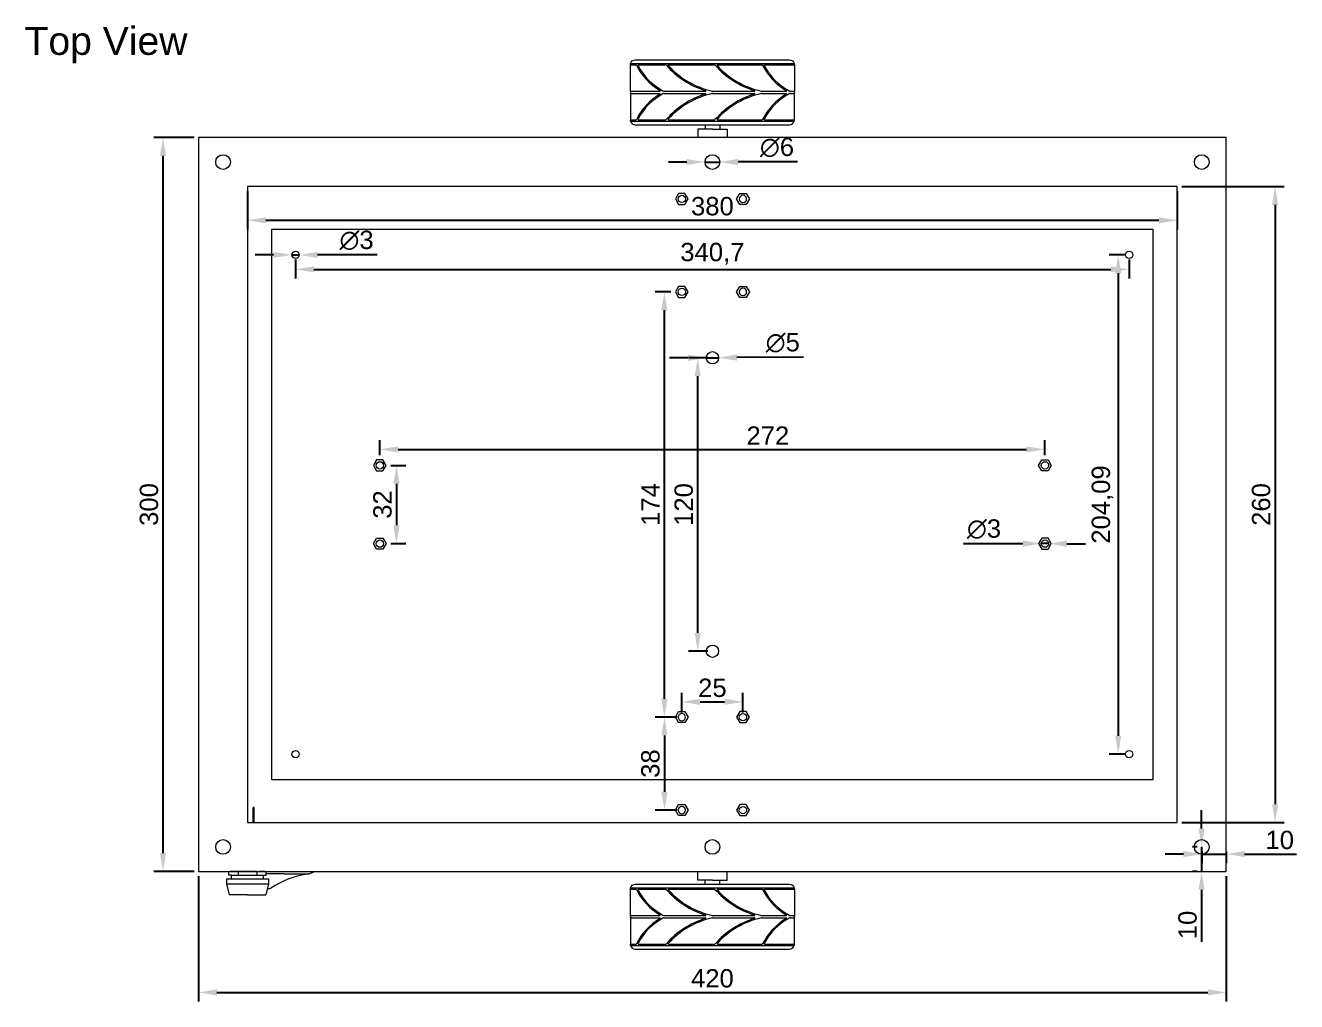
# Model space of a CAD drawing. Header units: millimetres. Extents: x 29 to 3003, y -283 to 1331.
# Drawn here: x 29 to 549, y 47 to 446 of the extents above; entities that cross this region are included whole.
import ezdxf

# ---------------------------------------------------------------- set-up
doc = ezdxf.new("R2010")
doc.units = ezdxf.units.MM
doc.layers.get('0').update_dxf_attribs({"lineweight": 9})
doc.layers.add('Dimensions', color=30, linetype='Continuous', lineweight=13)
doc.styles.get("Standard").update_dxf_attribs({"font": 'arial.ttf'})
doc.dimstyles.new('ISO-25', dxfattribs={"dimscale": 3, "dimtxt": 2.5, "dimasz": 2.5, "dimexe": 1.25, "dimexo": 0.625, "dimtad": 1, "dimtxsty": 'Standard', "dimcen": 2.5, "dimadec": 0, "dimazin": 0, "dimtfac": 1, "dimtmove": 0, "dimatfit": 3, "dimfxl": 1, "dimarcsym": 0})

# ---------------------------------------------------------------- blocks, each defined once
blk = doc.blocks.new('*D0')
at = {"layer": 'Defpoints', "color": 0, "transparency": 16777216}
for p in [(120, 380), (500, 380), (500, 366.19)]:
    blk.add_point(p, dxfattribs=at)
at = {"layer": 'Dimensions', "color": 0, "lineweight": -2, "transparency": 16777216}
for p, q in [((120, 378.12), (120, 362.44)), ((500, 378.12), (500, 362.44)), ((127.5, 366.19), (492.5, 366.19))]:
    blk.add_line(p, q, dxfattribs=at)
at = {"layer": 'Dimensions', "color": 0, "transparency": 16777216}
for points in [[(127.5, 367.44), (127.5, 364.94), (120, 366.19)], [(492.5, 367.44), (492.5, 364.94), (500, 366.19)]]:
    blk.add_solid(points, dxfattribs=at)
at = {"layer": 'Dimensions', "color": 0, "transparency": 16777216, "insert": (310, 371.9), "char_height": 7.5, "attachment_point": 5}
blk.add_mtext('380', dxfattribs=at)
blk = doc.blocks.new('*D1')
at = {"layer": 'Defpoints', "color": 0, "transparency": 16777216}
for p in [(500, 380), (500, 120), (540, 120)]:
    blk.add_point(p, dxfattribs=at)
at = {"layer": 'Dimensions', "color": 0, "lineweight": -2, "transparency": 16777216}
for p, q in [((501.88, 380), (543.75, 380)), ((540, 372.5), (540, 127.5)), ((501.88, 120), (543.75, 120))]:
    blk.add_line(p, q, dxfattribs=at)
at = {"layer": 'Dimensions', "color": 0, "transparency": 16777216}
for points in [[(538.75, 372.5), (541.25, 372.5), (540, 380)], [(538.75, 127.5), (541.25, 127.5), (540, 120)]]:
    blk.add_solid(points, dxfattribs=at)
at = {"layer": 'Dimensions', "color": 0, "transparency": 16777216, "insert": (534.3, 250), "char_height": 7.5, "attachment_point": 5, "rotation": 90}
blk.add_mtext('260', dxfattribs=at)
blk = doc.blocks.new('*U3')
blk.add_lwpolyline([(-1.3, 2.25), (-2.6, 0), (-1.3, -2.25), (1.3, -2.25), (2.6, 0), (1.3, 2.25)], close=True)
blk.add_circle((0, 0), 1.5)
blk = doc.blocks.new('*U4')
at = {"color": 0, "linetype": 'ByBlock', "lineweight": -2, "transparency": 16777216}
for p in [(0, 0), (0, -38)]:
    blk.add_blockref('*U3', p, dxfattribs=at)
blk = doc.blocks.new('*U5')
blk.add_lwpolyline([(-1.3, 2.25), (-2.6, 0), (-1.3, -2.25), (1.3, -2.25), (2.6, 0), (1.3, 2.25)], close=True)
blk.add_circle((0, 0), 1.5)
blk = doc.blocks.new('*U6')
at = {"color": 0, "linetype": 'ByBlock', "lineweight": -2, "transparency": 16777216}
for p in [(0, 0), (0, -38)]:
    blk.add_blockref('*U5', p, dxfattribs=at)
blk = doc.blocks.new('*U7')
blk.add_lwpolyline([(-1.3, 2.25), (-2.6, 0), (-1.3, -2.25), (1.3, -2.25), (2.6, 0), (1.3, 2.25)], close=True)
blk.add_circle((0, 0), 1.5)
blk = doc.blocks.new('*U8')
at = {"color": 0, "linetype": 'ByBlock', "lineweight": -2, "transparency": 16777216}
for p in [(0, 0), (0, -38)]:
    blk.add_blockref('*U7', p, dxfattribs=at)
blk = doc.blocks.new('*U9')
blk.add_lwpolyline([(-1.3, 2.25), (-2.6, 0), (-1.3, -2.25), (1.3, -2.25), (2.6, 0), (1.3, 2.25)], close=True)
blk.add_circle((0, 0), 1.5)
blk = doc.blocks.new('*U10')
at = {"color": 0, "linetype": 'ByBlock', "lineweight": -2, "transparency": 16777216}
for p in [(0, 0), (0, -38)]:
    blk.add_blockref('*U9', p, dxfattribs=at)
blk = doc.blocks.new('*D25')
at = {"layer": 'Defpoints', "color": 0, "transparency": 16777216}
for p in [(100, 400), (85.45, 100), (100, 100)]:
    blk.add_point(p, dxfattribs=at)
at = {"layer": 'Dimensions', "color": 0, "lineweight": -2, "transparency": 16777216}
for p, q in [((98.13, 400), (81.7, 400)), ((85.45, 392.5), (85.45, 107.5)), ((98.13, 100), (81.7, 100))]:
    blk.add_line(p, q, dxfattribs=at)
at = {"layer": 'Dimensions', "color": 0, "transparency": 16777216}
for points in [[(84.2, 392.5), (86.7, 392.5), (85.45, 400)], [(84.2, 107.5), (86.7, 107.5), (85.45, 100)]]:
    blk.add_solid(points, dxfattribs=at)
at = {"layer": 'Dimensions', "color": 0, "transparency": 16777216, "insert": (79.75, 250), "char_height": 7.5, "attachment_point": 5, "rotation": 90}
blk.add_mtext('300', dxfattribs=at)
blk = doc.blocks.new('*D26')
at = {"layer": 'Defpoints', "color": 0, "transparency": 16777216}
for p in [(100, 100), (520, 100), (520, 50.55)]:
    blk.add_point(p, dxfattribs=at)
at = {"layer": 'Dimensions', "color": 0, "lineweight": -2, "transparency": 16777216}
for p, q in [((100, 98.12), (100, 46.8)), ((520, 98.12), (520, 46.8)), ((107.5, 50.55), (512.5, 50.55))]:
    blk.add_line(p, q, dxfattribs=at)
at = {"layer": 'Dimensions', "color": 0, "transparency": 16777216}
for points in [[(107.5, 51.8), (107.5, 49.3), (100, 50.55)], [(512.5, 51.8), (512.5, 49.3), (520, 50.55)]]:
    blk.add_solid(points, dxfattribs=at)
at = {"layer": 'Dimensions', "color": 0, "transparency": 16777216, "insert": (310, 56.26), "char_height": 7.5, "attachment_point": 5}
blk.add_mtext('420', dxfattribs=at)
blk = doc.blocks.new('*D33')
at = {"layer": 'Defpoints', "color": 0, "transparency": 16777216}
for p in [(176.67, 266), (176.67, 234), (180.9, 234)]:
    blk.add_point(p, dxfattribs=at)
at = {"layer": 'Dimensions', "color": 0, "lineweight": -2, "transparency": 16777216}
for p, q in [((178.55, 266), (184.65, 266)), ((180.9, 258.5), (180.9, 241.5)), ((178.55, 234), (184.65, 234))]:
    blk.add_line(p, q, dxfattribs=at)
at = {"layer": 'Dimensions', "color": 0, "transparency": 16777216}
for points in [[(179.65, 258.5), (182.15, 258.5), (180.9, 266)], [(179.65, 241.5), (182.15, 241.5), (180.9, 234)]]:
    blk.add_solid(points, dxfattribs=at)
at = {"layer": 'Dimensions', "color": 0, "transparency": 16777216, "insert": (175.19, 250), "char_height": 7.5, "attachment_point": 5, "rotation": 90}
blk.add_mtext('32', dxfattribs=at)
blk = doc.blocks.new('*D34')
at = {"layer": 'Defpoints', "color": 0, "transparency": 16777216}
for p in [(322.5, 169.33), (297.5, 163.09), (322.5, 163.09)]:
    blk.add_point(p, dxfattribs=at)
at = {"layer": 'Dimensions', "color": 0, "lineweight": -2, "transparency": 16777216}
for p, q in [((297.5, 164.97), (297.5, 173.08)), ((322.5, 164.97), (322.5, 173.08)), ((305, 169.33), (315, 169.33))]:
    blk.add_line(p, q, dxfattribs=at)
at = {"layer": 'Dimensions', "color": 0, "transparency": 16777216}
for points in [[(305, 170.58), (305, 168.08), (297.5, 169.33)], [(315, 170.58), (315, 168.08), (322.5, 169.33)]]:
    blk.add_solid(points, dxfattribs=at)
at = {"layer": 'Dimensions', "color": 0, "transparency": 16777216, "insert": (310, 175.03), "char_height": 7.5, "attachment_point": 5}
blk.add_mtext('25', dxfattribs=at)
blk = doc.blocks.new('*D35')
at = {"layer": 'Defpoints', "color": 0, "transparency": 16777216}
for p in [(304.01, 310), (310, 310), (310, 190)]:
    blk.add_point(p, dxfattribs=at)
at = {"layer": 'Dimensions', "color": 0, "lineweight": -2, "transparency": 16777216}
for p, q in [((308.13, 310), (300.26, 310)), ((304.01, 197.5), (304.01, 302.5)), ((308.13, 190), (300.26, 190))]:
    blk.add_line(p, q, dxfattribs=at)
at = {"layer": 'Dimensions', "color": 0, "transparency": 16777216}
for points in [[(302.76, 302.5), (305.26, 302.5), (304.01, 310)], [(302.76, 197.5), (305.26, 197.5), (304.01, 190)]]:
    blk.add_solid(points, dxfattribs=at)
at = {"layer": 'Dimensions', "color": 0, "transparency": 16777216, "insert": (298.31, 250), "char_height": 7.5, "attachment_point": 5, "rotation": 90}
blk.add_mtext('120', dxfattribs=at)
blk = doc.blocks.new('*D36')
at = {"layer": 'Defpoints', "color": 0, "transparency": 16777216}
for p in [(297.5, 163.09), (290.41, 125.09), (297.5, 125.09)]:
    blk.add_point(p, dxfattribs=at)
at = {"layer": 'Dimensions', "color": 0, "lineweight": -2, "transparency": 16777216}
for p, q in [((295.63, 163.09), (286.66, 163.09)), ((290.41, 155.59), (290.41, 132.59)), ((295.63, 125.09), (286.66, 125.09))]:
    blk.add_line(p, q, dxfattribs=at)
at = {"layer": 'Dimensions', "color": 0, "transparency": 16777216}
for points in [[(289.16, 155.59), (291.66, 155.59), (290.41, 163.09)], [(289.16, 132.59), (291.66, 132.59), (290.41, 125.09)]]:
    blk.add_solid(points, dxfattribs=at)
at = {"layer": 'Dimensions', "color": 0, "transparency": 16777216, "insert": (284.7, 144.09), "char_height": 7.5, "attachment_point": 5, "rotation": 90}
blk.add_mtext('38', dxfattribs=at)
blk = doc.blocks.new('*D37')
at = {"layer": 'Defpoints', "color": 0, "transparency": 16777216}
for p in [(290.36, 336.91), (294.9, 336.91), (294.9, 163.09)]:
    blk.add_point(p, dxfattribs=at)
at = {"layer": 'Dimensions', "color": 0, "lineweight": -2, "transparency": 16777216}
for p, q in [((293.03, 336.91), (286.61, 336.91)), ((290.36, 170.59), (290.36, 329.41)), ((293.03, 163.09), (286.61, 163.09))]:
    blk.add_line(p, q, dxfattribs=at)
at = {"layer": 'Dimensions', "color": 0, "transparency": 16777216}
for points in [[(289.11, 329.41), (291.61, 329.41), (290.36, 336.91)], [(289.11, 170.59), (291.61, 170.59), (290.36, 163.09)]]:
    blk.add_solid(points, dxfattribs=at)
at = {"layer": 'Dimensions', "color": 0, "transparency": 16777216, "insert": (284.72, 250), "char_height": 7.5, "width": 30.353, "attachment_point": 5, "rotation": 90}
blk.add_mtext('174', dxfattribs=at)
blk = doc.blocks.new('*D38')
at = {"layer": 'Defpoints', "color": 0, "transparency": 16777216}
for p in [(445.93, 272.53), (174.07, 268.25), (445.93, 268.25)]:
    blk.add_point(p, dxfattribs=at)
at = {"layer": 'Dimensions', "color": 0, "lineweight": -2, "transparency": 16777216}
for p, q in [((174.07, 270.12), (174.07, 276.28)), ((445.93, 270.12), (445.93, 276.28)), ((181.57, 272.53), (438.43, 272.53))]:
    blk.add_line(p, q, dxfattribs=at)
at = {"layer": 'Dimensions', "color": 0, "transparency": 16777216}
for points in [[(181.57, 273.78), (181.57, 271.28), (174.07, 272.53)], [(438.43, 273.78), (438.43, 271.28), (445.93, 272.53)]]:
    blk.add_solid(points, dxfattribs=at)
at = {"layer": 'Dimensions', "color": 0, "transparency": 16777216, "insert": (332.67, 278.17), "char_height": 7.5, "attachment_point": 5}
blk.add_mtext('272', dxfattribs=at)
blk = doc.blocks.new('*D52')
at = {"layer": 'Defpoints', "color": 0, "transparency": 16777216}
for p in [(444.43, 234), (447.43, 234)]:
    blk.add_point(p, dxfattribs=at)
at = {"layer": 'Dimensions', "color": 0, "lineweight": -2, "transparency": 16777216}
for p, q in [((412.6, 234.02), (436.93, 234.01)), ((447.43, 234), (444.43, 234)), ((454.93, 233.99), (462.43, 233.99))]:
    blk.add_line(p, q, dxfattribs=at)
at = {"layer": 'Dimensions', "color": 0, "transparency": 16777216}
for points in [[(436.93, 235.26), (436.93, 232.76), (444.43, 234)], [(454.93, 235.24), (454.93, 232.74), (447.43, 234)]]:
    blk.add_solid(points, dxfattribs=at)
at = {"layer": 'Dimensions', "color": 0, "transparency": 16777216, "insert": (421.02, 239.93), "char_height": 7.5, "attachment_point": 5, "rotation": 359.966}
blk.add_mtext('∅3', dxfattribs=at)
blk = doc.blocks.new('*D126')
at = {"layer": 'Defpoints', "color": 0, "transparency": 16777216}
for p in [(139.65, 352.04), (480.35, 352.04), (480.35, 346.13)]:
    blk.add_point(p, dxfattribs=at)
at = {"layer": 'Dimensions', "color": 0, "lineweight": -2, "transparency": 16777216}
for p, q in [((139.65, 350.17), (139.65, 342.38)), ((480.35, 350.17), (480.35, 342.38)), ((147.15, 346.13), (472.85, 346.13))]:
    blk.add_line(p, q, dxfattribs=at)
at = {"layer": 'Dimensions', "color": 0, "transparency": 16777216}
for points in [[(147.15, 347.38), (147.15, 344.88), (139.65, 346.13)], [(472.85, 347.38), (472.85, 344.88), (480.35, 346.13)]]:
    blk.add_solid(points, dxfattribs=at)
at = {"layer": 'Dimensions', "color": 0, "transparency": 16777216, "insert": (310, 352.51), "char_height": 7.5, "attachment_point": 5}
blk.add_mtext('340,7', dxfattribs=at)
blk = doc.blocks.new('*D127')
at = {"layer": 'Defpoints', "color": 0, "transparency": 16777216}
for p in [(480.35, 352.04), (475.85, 147.96), (480.35, 147.96)]:
    blk.add_point(p, dxfattribs=at)
at = {"layer": 'Dimensions', "color": 0, "lineweight": -2, "transparency": 16777216}
for p, q in [((478.47, 352.04), (472.1, 352.04)), ((475.85, 344.54), (475.85, 155.46)), ((478.47, 147.96), (472.1, 147.96))]:
    blk.add_line(p, q, dxfattribs=at)
at = {"layer": 'Dimensions', "color": 0, "transparency": 16777216}
for points in [[(474.6, 344.54), (477.1, 344.54), (475.85, 352.04)], [(474.6, 155.46), (477.1, 155.46), (475.85, 147.96)]]:
    blk.add_solid(points, dxfattribs=at)
at = {"layer": 'Dimensions', "color": 0, "transparency": 16777216, "insert": (469.47, 250), "char_height": 7.5, "attachment_point": 5, "rotation": 90}
blk.add_mtext('204,09', dxfattribs=at)
blk = doc.blocks.new('*U128')
blk.add_circle((0, 0), 3)
blk = doc.blocks.new('*U129')
at = {"color": 0, "linetype": 'ByBlock', "lineweight": -2, "transparency": 16777216}
for p in [(0, 280), (200, 280), (400, 280), (0, 0), (200, 0), (400, 0)]:
    blk.add_blockref('*U128', p, dxfattribs=at)
blk = doc.blocks.new('*D130')
at = {"layer": 'Defpoints', "color": 0, "transparency": 16777216}
for p in [(307, 390), (313, 390)]:
    blk.add_point(p, dxfattribs=at)
at = {"layer": 'Dimensions', "color": 0, "lineweight": -2, "transparency": 16777216}
for p, q in [((299.5, 389.98), (292, 389.97)), ((307, 390), (313, 390)), ((344.82, 390.06), (320.5, 390.02))]:
    blk.add_line(p, q, dxfattribs=at)
at = {"layer": 'Dimensions', "color": 0, "transparency": 16777216}
for points in [[(299.5, 391.23), (299.5, 388.73), (307, 390)], [(320.5, 391.27), (320.5, 388.77), (313, 390)]]:
    blk.add_solid(points, dxfattribs=at)
at = {"layer": 'Dimensions', "color": 0, "transparency": 16777216, "insert": (336.4, 395.96), "char_height": 7.5, "attachment_point": 5, "rotation": 0.0945}
blk.add_mtext('∅6', dxfattribs=at)
blk = doc.blocks.new('*D131')
at = {"layer": 'Defpoints', "color": 0, "transparency": 16777216}
for p in [(138.15, 352.04), (141.15, 352.04)]:
    blk.add_point(p, dxfattribs=at)
at = {"layer": 'Dimensions', "color": 0, "lineweight": -2, "transparency": 16777216}
for p, q in [((130.65, 352.05), (123.15, 352.05)), ((138.15, 352.04), (141.15, 352.04)), ((172.98, 352.03), (148.65, 352.04))]:
    blk.add_line(p, q, dxfattribs=at)
at = {"layer": 'Dimensions', "color": 0, "transparency": 16777216}
for points in [[(130.65, 353.3), (130.65, 350.8), (138.15, 352.04)], [(148.65, 353.29), (148.65, 350.79), (141.15, 352.04)]]:
    blk.add_solid(points, dxfattribs=at)
at = {"layer": 'Dimensions', "color": 0, "transparency": 16777216, "insert": (164.57, 357.95), "char_height": 7.5, "attachment_point": 5, "rotation": 359.972}
blk.add_mtext('∅3', dxfattribs=at)
blk = doc.blocks.new('*D149')
at = {"layer": 'Defpoints', "color": 0, "transparency": 16777216}
for p in [(510, 110), (520, 110), (520, 107.11)]:
    blk.add_point(p, dxfattribs=at)
at = {"layer": 'Dimensions', "color": 0, "lineweight": -2, "transparency": 16777216}
for p, q in [((502.5, 107.11), (495, 107.11)), ((510, 108.12), (510, 103.36)), ((510, 107.11), (520, 107.11)), ((520, 108.12), (520, 103.36)), ((527.5, 107.11), (548.76, 107.11))]:
    blk.add_line(p, q, dxfattribs=at)
at = {"layer": 'Dimensions', "color": 0, "transparency": 16777216}
for points in [[(502.5, 108.36), (502.5, 105.86), (510, 107.11)], [(527.5, 108.36), (527.5, 105.86), (520, 107.11)]]:
    blk.add_solid(points, dxfattribs=at)
at = {"layer": 'Dimensions', "color": 0, "transparency": 16777216, "insert": (541.88, 112.82), "char_height": 7.5, "attachment_point": 5}
blk.add_mtext('10', dxfattribs=at)
blk = doc.blocks.new('*D150')
at = {"layer": 'Defpoints', "color": 0, "transparency": 16777216}
for p in [(510, 110), (509.94, 100), (510, 100)]:
    blk.add_point(p, dxfattribs=at)
at = {"layer": 'Dimensions', "color": 0, "lineweight": -2, "transparency": 16777216}
for p, q in [((509.94, 117.5), (509.94, 125)), ((508.13, 110), (506.19, 110)), ((509.94, 110), (509.94, 100)), ((508.13, 100), (506.19, 100)), ((509.94, 92.5), (509.94, 71.24))]:
    blk.add_line(p, q, dxfattribs=at)
at = {"layer": 'Dimensions', "color": 0, "transparency": 16777216}
for points in [[(508.69, 117.5), (511.19, 117.5), (509.94, 110)], [(508.69, 92.5), (511.19, 92.5), (509.94, 100)]]:
    blk.add_solid(points, dxfattribs=at)
at = {"layer": 'Dimensions', "color": 0, "transparency": 16777216, "insert": (504.23, 78.12), "char_height": 7.5, "attachment_point": 5, "rotation": 90}
blk.add_mtext('10', dxfattribs=at)
blk = doc.blocks.new('*D159')
at = {"layer": 'Defpoints', "color": 0, "transparency": 16777216}
for p in [(307.5, 309.99), (312.5, 310.01)]:
    blk.add_point(p, dxfattribs=at)
at = {"layer": 'Dimensions', "color": 0, "lineweight": -2, "transparency": 16777216}
for p, q in [((300, 309.94), (292.5, 309.9)), ((307.5, 309.99), (312.5, 310.01)), ((347.24, 310.22), (320, 310.06))]:
    blk.add_line(p, q, dxfattribs=at)
at = {"layer": 'Dimensions', "color": 0, "transparency": 16777216}
for points in [[(299.99, 311.19), (300.01, 308.69), (307.5, 309.99)], [(319.99, 311.31), (320.01, 308.81), (312.5, 310.01)]]:
    blk.add_solid(points, dxfattribs=at)
at = {"layer": 'Dimensions', "color": 0, "transparency": 16777216, "insert": (338.77, 316.09), "char_height": 7.5, "attachment_point": 5, "rotation": 0.3414}
blk.add_mtext('∅5', dxfattribs=at)

msp = doc.modelspace()

# ---------------------------------------------------------------- linework, layer by layer
for p, q in [((276.5, 429.75), (278.703, 429.75)), ((276.564, 430.25), (343.436, 430.25)), ((279.83, 429.75), (290.876, 429.75)), ((292.22, 429.75), (310.876, 429.75)), ((312.22, 429.75), (330.27, 429.75)), ((331.398, 429.75), (343.5, 429.75)), ((276.5, 419), (288.603, 419)), ((276.5, 418), (288.603, 418)), ((290.252, 419), (307.257, 419)), ((290.252, 418), (307.257, 418)), ((310.11, 419), (327.257, 419)), ((310.11, 418), (327.257, 418)), ((330.11, 419), (340.171, 419)), ((330.11, 418), (340.171, 418)), ((341.82, 419), (343.5, 419)), ((341.82, 418), (343.5, 418)), ((276.5, 407.25), (278.703, 407.25)), ((276.564, 406.75), (343.436, 406.75)), ((279.83, 407.25), (290.876, 407.25)), ((292.22, 407.25), (310.876, 407.25)), ((307, 405.25), (307, 403.5)), ((312.22, 407.25), (330.27, 407.25)), ((313, 405.25), (313, 403.5)), ((331.398, 407.25), (343.5, 407.25)), ((310, 403.5), (304, 403.5)), ((304, 403.5), (304, 400)), ((310, 403.5), (316, 403.5)), ((316, 403.5), (316, 400)), ((520, 400), (100, 400)), ((100, 400), (100, 100)), ((520, 100), (520, 400)), ((500, 380), (120, 380)), ((120, 380), (120, 120)), ((500, 120), (500, 380)), ((130, 137.5), (130, 362.5)), ((130, 362.5), (490, 362.5)), ((490, 362.5), (490, 250)), ((490, 250), (490, 137.5)), ((490, 137.5), (130, 137.5)), ((122.25, 120), (122.25, 125.96)), ((122.49, 126.2), (122.51, 126.2)), ((122.75, 120), (122.75, 125.96)), ((120, 120), (500, 120)), ((120, 120), (125.25, 120)), ((100, 100), (520, 100)), ((100, 100), (120, 100)), ((100, 100), (160, 100)), ((112.4, 98.5), (112.4, 99.644)), ((116.2, 100), (114, 100)), ((120, 100), (116.2, 100)), ((116.2, 100), (116.2, 98.5)), ((123.8, 100), (120, 100)), ((122.606, 99.957), (122.5, 100)), ((123.8, 100), (123.8, 98.5)), ((123.8, 100), (126, 100)), ((127.6, 98.5), (127.6, 99.644)), ((135, 99), (127.6, 99)), ((135, 99), (145, 99)), ((145, 99), (147.5, 100)), ((304, 96.5), (304, 100)), ((316, 96.5), (316, 100)), ((111.4, 97), (128.6, 97)), ((111.4, 97), (111.4, 95)), ((111.4, 95), (112.5, 90.4)), ((111.4, 95), (128.6, 95)), ((113.4, 98.5), (112.4, 98.5)), ((113.4, 97), (113.4, 98.5)), ((113.4, 98.5), (126.6, 98.5)), ((126.6, 97), (126.6, 98.5)), ((126.6, 98.5), (127.6, 98.5)), ((128.6, 95), (127.5, 90.4)), ((128.6, 97), (128.6, 95)), ((310, 96.5), (304, 96.5)), ((307, 94.75), (307, 96.5)), ((310, 96.5), (316, 96.5)), ((313, 94.75), (313, 96.5)), ((120, 90.4), (112.5, 90.4)), ((120, 90.4), (127.5, 90.4)), ((276.5, 92.75), (278.703, 92.75)), ((276.564, 93.25), (343.436, 93.25)), ((279.83, 92.75), (290.876, 92.75)), ((292.22, 92.75), (310.876, 92.75)), ((312.22, 92.75), (330.27, 92.75)), ((331.398, 92.75), (343.5, 92.75)), ((276.5, 82), (288.603, 82)), ((276.5, 81), (288.603, 81)), ((290.252, 82), (307.257, 82)), ((290.252, 81), (307.257, 81)), ((310.11, 82), (327.257, 82)), ((310.11, 81), (327.257, 81)), ((330.11, 82), (340.171, 82)), ((330.11, 81), (340.171, 81)), ((341.82, 82), (343.5, 82)), ((341.82, 81), (343.5, 81)), ((276.5, 70.25), (278.703, 70.25)), ((276.564, 69.75), (343.436, 69.75)), ((279.83, 70.25), (290.876, 70.25)), ((292.22, 70.25), (310.876, 70.25)), ((312.22, 70.25), (330.27, 70.25)), ((331.398, 70.25), (343.5, 70.25))]:
    msp.add_line(p, q)
for points in [[(276.564, 430.25, -0.3419987), (278.5, 431.75), (341.5, 431.75, -0.3419987), (343.436, 430.25, -0.3419987)], [(276.564, 406.75, 0.3419987), (278.5, 405.25), (341.5, 405.25, 0.3419987), (343.436, 406.75, 0.3419987)], [(276.564, 93.25, -0.3419987), (278.5, 94.75), (341.5, 94.75, -0.3419987), (343.436, 93.25, -0.3419987)], [(276.564, 69.75, 0.3419987), (278.5, 68.25), (341.5, 68.25, 0.3419987), (343.436, 69.75, 0.3419987)]]:
    msp.add_lwpolyline(points, format="xyb")
for points in [[(276.5, 419), (276.5, 429.75)], [(343.5, 429.75), (343.5, 419)], [(276.5, 418), (276.5, 407.25)], [(343.5, 407.25), (343.5, 418)], [(276.5, 82), (276.5, 92.75)], [(343.5, 92.75), (343.5, 82)], [(276.5, 81), (276.5, 70.25)], [(343.5, 70.25), (343.5, 81)]]:
    msp.add_lwpolyline(points)
for points in [[(172.774, 268.25), (171.475, 266), (172.774, 263.75), (175.372, 263.75), (176.671, 266), (175.372, 268.25)], [(447.226, 268.25), (448.525, 266), (447.226, 263.75), (444.628, 263.75), (443.329, 266), (444.628, 268.25)], [(172.774, 231.75), (171.475, 234), (172.774, 236.25), (175.372, 236.25), (176.671, 234), (175.372, 231.75)], [(447.226, 231.75), (448.525, 234), (447.226, 236.25), (444.628, 236.25), (443.329, 234), (444.628, 231.75)]]:
    msp.add_lwpolyline(points, close=True)
for centre, radius in [((139.652, 352.044), 1.5), ((480.348, 352.044), 1.5), ((310, 310), 2.5), ((174.073, 266), 1.5), ((445.927, 266), 1.5), ((174.073, 234), 1.5), ((445.927, 234), 1.5), ((310, 190), 2.5), ((139.652, 147.956), 1.5), ((480.348, 147.956), 1.5)]:
    msp.add_circle(centre, radius)
for centre, radius, start, end in [((275.59, 430.12), 0.982, 337.88691, 7.63558), ((278.703, 429.5), 0.25, 26.91135, 90), ((301.849, 441.248), 25.707, 206.91135, 239.11938), ((279.83, 429.5), 0.25, 90, 208.08281), ((301.849, 441.248), 25.207, 208.08281, 241.37645), ((290.876, 429.5), 0.25, 41.22937, 90), ((317.509, 452.84), 35.163, 221.22937, 253.09903), ((292.22, 429.5), 0.25, 90, 222.70527), ((317.509, 452.84), 34.663, 222.70527, 257.30411), ((310.876, 429.5), 0.25, 41.22937, 90), ((337.509, 452.84), 35.163, 221.22937, 253.09903), ((312.22, 429.5), 0.25, 90, 222.70527), ((337.509, 452.84), 34.663, 222.70527, 257.30411), ((330.27, 429.5), 0.25, 26.91135, 90), ((353.416, 441.248), 25.707, 206.91135, 239.11938), ((331.398, 429.5), 0.25, 90, 208.08281), ((353.416, 441.248), 25.207, 208.08281, 241.37645), ((344.41, 430.12), 0.982, 172.36442, 202.11309), ((275.426, 418.5), 1.185, 335.0453, 24.9547), ((301.849, 395.752), 25.707, 120.88062, 153.08865), ((301.849, 395.752), 25.207, 118.62355, 151.91719), ((288.603, 419.1), 0.1, 270, 59.11938), ((288.603, 417.9), 0.1, 300.88062, 90), ((290.252, 420), 1, 241.37645, 270), ((290.252, 417), 1, 90, 118.62355), ((317.509, 384.16), 35.163, 106.90097, 138.77063), ((317.509, 384.16), 34.663, 102.69589, 137.29473), ((307.257, 419.1), 0.1, 270, 73.09903), ((307.257, 417.9), 0.1, 286.90097, 90), ((310.11, 420), 1, 257.30411, 270), ((310.11, 417), 1, 90, 102.69589), ((337.509, 384.16), 35.163, 106.90097, 138.77063), ((337.509, 384.16), 34.663, 102.69589, 137.29473), ((327.257, 419.1), 0.1, 270, 73.09903), ((327.257, 417.9), 0.1, 286.90097, 90), ((330.11, 420), 1, 257.30411, 270), ((330.11, 417), 1, 90, 102.69589), ((353.416, 395.752), 25.707, 120.88062, 153.08865), ((353.416, 395.752), 25.207, 118.62355, 151.91719), ((340.171, 419.1), 0.1, 270, 59.11938), ((340.171, 417.9), 0.1, 300.88062, 90), ((341.82, 420), 1, 241.37645, 270), ((341.82, 417), 1, 90, 118.62355), ((344.574, 418.5), 1.185, 155.0453, 204.9547), ((275.59, 406.88), 0.982, 352.36442, 22.11309), ((278.703, 407.5), 0.25, 270, 333.08865), ((279.83, 407.5), 0.25, 151.91719, 270), ((290.876, 407.5), 0.25, 270, 318.77063), ((292.22, 407.5), 0.25, 137.29473, 270), ((310.876, 407.5), 0.25, 270, 318.77063), ((312.22, 407.5), 0.25, 137.29473, 270), ((330.27, 407.5), 0.25, 270, 333.08865), ((331.398, 407.5), 0.25, 151.91719, 270), ((344.41, 406.88), 0.982, 157.88691, 187.63558), ((122.49, 125.96), 0.24, 90, 180), ((122.51, 125.96), 0.24, 0, 90), ((112.6, 99.644), 0.2, 103.24097, 180), ((113.948, 93.914), 6.087, 89.51318, 103.24097), ((113.986, 87.748), 12.252, 79.58998, 89.93544), ((118.414, 87.748), 12.252, 90.06456, 100.41002), ((121.586, 87.748), 12.252, 79.58998, 89.93544), ((126.014, 87.748), 12.252, 90.06456, 100.41002), ((126.057, 93.953), 6.047, 76.71769, 90.53687), ((127.4, 99.644), 0.2, 0, 76.71769), ((150.206, 61.837), 37.525, 97.97403, 123.49712), ((128.944, 93.964), 1, 221.44092, 303.49712), ((275.59, 93.12), 0.982, 337.88691, 7.63558), ((278.703, 92.5), 0.25, 26.91135, 90), ((301.849, 104.248), 25.707, 206.91135, 239.11938), ((279.83, 92.5), 0.25, 90, 208.08281), ((301.849, 104.248), 25.207, 208.08281, 241.37645), ((290.876, 92.5), 0.25, 41.22937, 90), ((317.509, 115.84), 35.163, 221.22937, 253.09903), ((292.22, 92.5), 0.25, 90, 222.70527), ((317.509, 115.84), 34.663, 222.70527, 257.30411), ((310.876, 92.5), 0.25, 41.22937, 90), ((337.509, 115.84), 35.163, 221.22937, 253.09903), ((312.22, 92.5), 0.25, 90, 222.70527), ((337.509, 115.84), 34.663, 222.70527, 257.30411), ((330.27, 92.5), 0.25, 26.91135, 90), ((353.416, 104.248), 25.707, 206.91135, 239.11938), ((331.398, 92.5), 0.25, 90, 208.08281), ((353.416, 104.248), 25.207, 208.08281, 241.37645), ((344.41, 93.12), 0.982, 172.36442, 202.11309), ((275.426, 81.5), 1.185, 335.0453, 24.9547), ((301.849, 58.752), 25.707, 120.88062, 153.08865), ((301.849, 58.752), 25.207, 118.62355, 151.91719), ((288.603, 82.1), 0.1, 270, 59.11938), ((288.603, 80.9), 0.1, 300.88062, 90), ((290.252, 83), 1, 241.37645, 270), ((290.252, 80), 1, 90, 118.62355), ((317.509, 47.16), 35.163, 106.90097, 138.77063), ((317.509, 47.16), 34.663, 102.69589, 137.29473), ((307.257, 82.1), 0.1, 270, 73.09903), ((307.257, 80.9), 0.1, 286.90097, 90), ((310.11, 83), 1, 257.30411, 270), ((310.11, 80), 1, 90, 102.69589), ((337.509, 47.16), 35.163, 106.90097, 138.77063), ((337.509, 47.16), 34.663, 102.69589, 137.29473), ((327.257, 82.1), 0.1, 270, 73.09903), ((327.257, 80.9), 0.1, 286.90097, 90), ((330.11, 83), 1, 257.30411, 270), ((330.11, 80), 1, 90, 102.69589), ((353.416, 58.752), 25.707, 120.88062, 153.08865), ((353.416, 58.752), 25.207, 118.62355, 151.91719), ((340.171, 82.1), 0.1, 270, 59.11938), ((340.171, 80.9), 0.1, 300.88062, 90), ((341.82, 83), 1, 241.37645, 270), ((341.82, 80), 1, 90, 118.62355), ((344.574, 81.5), 1.185, 155.0453, 204.9547), ((275.59, 69.88), 0.982, 352.36442, 22.11309), ((278.703, 70.5), 0.25, 270, 333.08865), ((279.83, 70.5), 0.25, 151.91719, 270), ((290.876, 70.5), 0.25, 270, 318.77063), ((292.22, 70.5), 0.25, 137.29473, 270), ((310.876, 70.5), 0.25, 270, 318.77063), ((312.22, 70.5), 0.25, 137.29473, 270), ((330.27, 70.5), 0.25, 270, 333.08865), ((331.398, 70.5), 0.25, 151.91719, 270), ((344.41, 69.88), 0.982, 157.88691, 187.63558)]:
    msp.add_arc(centre, radius, start, end)

# ---------------------------------------------------------------- block references
for name, p in [('*U129', (110, 110)), ('*U4', (297.5, 374.908))]:
    msp.add_blockref(name, p)
at = {"xscale": -1}
msp.add_blockref('*U6', (322.5, 374.908), dxfattribs=at)
at = {"xscale": -1, "rotation": 180}
msp.add_blockref('*U8', (297.5, 125.092), dxfattribs=at)
at = {"rotation": 180}
msp.add_blockref('*U10', (322.5, 125.092), dxfattribs=at)

# ---------------------------------------------------------------- texts
msp.add_text('Top View', height=11.4345).set_placement((28.871, 433.802))

# ---------------------------------------------------------------- dimensions: what is measured, and where the dimension line sits
at = {"layer": 'Dimensions'}
for p1, p2, picture, middle in [((307, 389.995), (313, 390.005), '*D130', (336.401, 395.958)), ((138.152, 352.045), (141.152, 352.043), '*D131', (164.568, 357.946)), ((447.427, 233.999), (444.427, 234.001), '*D52', (421.017, 239.929))]:
    dim = msp.add_diameter_dim_2p(p1=p1, p2=p2, dimstyle='ISO-25', dxfattribs=at)
    dim.commit()
    dim.dimension.update_dxf_attribs({"geometry": picture, "text_midpoint": middle})
for base, p1, p2, picture, middle in [((85.453, 100), (100, 400), (100, 100), '*D25', (79.747, 250)), ((475.853, 147.956), (480.348, 352.044), (480.348, 147.956), '*D127', (469.471, 250)), ((304.013, 310), (310, 190), (310, 310), '*D35', (298.308, 250)), ((180.898, 234), (176.671, 266), (176.671, 234), '*D33', (175.191, 250)), ((290.412, 125.092), (297.5, 163.092), (297.5, 125.092), '*D36', (284.705, 144.092)), ((509.937, 100), (510, 110), (510, 100), '*D150', (504.233, 78.119))]:
    dim = msp.add_linear_dim(base=base, p1=p1, p2=p2, angle=90, dimstyle='ISO-25', dxfattribs=at)
    dim.commit()
    dim.dimension.update_dxf_attribs({"geometry": picture, "text_midpoint": middle})
for base, p1, p2, picture, middle in [((500, 366.193), (120, 380), (500, 380), '*D0', (310, 366.193)), ((480.348, 346.129), (139.652, 352.044), (480.348, 352.044), '*D126', (310, 346.129)), ((520, 50.552), (100, 100), (520, 100), '*D26', (310, 50.552))]:
    dim = msp.add_linear_dim(base=base, p1=p1, p2=p2, dimstyle='ISO-25', dxfattribs=at)
    dim.commit()
    dim.dimension.update_dxf_attribs({"geometry": picture, "text_midpoint": middle, "dimtype": 160})
dim = msp.add_linear_dim(base=(540, 120), p1=(500, 380), p2=(500, 120), angle=90, dimstyle='ISO-25', dxfattribs=at)
dim.commit()
dim.dimension.update_dxf_attribs({"geometry": '*D1', "text_midpoint": (540, 250), "dimtype": 160})
dim = msp.add_linear_dim(base=(290.362, 336.908), p1=(294.902, 163.092), p2=(294.902, 336.908), angle=90, text='174', dimstyle='ISO-25', dxfattribs=at)
dim.commit()
dim.dimension.update_dxf_attribs({"geometry": '*D37', "text_midpoint": (284.722, 250)})
dim = msp.add_diameter_dim_2p(p1=(307.5, 309.985), p2=(312.5, 310.015), dimstyle='ISO-25', dxfattribs=at)
dim.commit()
dim.dimension.update_dxf_attribs({"geometry": '*D159', "text_midpoint": (338.804, 310.172), "dimtype": 163})
dim = msp.add_linear_dim(base=(445.927, 272.529), p1=(174.073, 268.25), p2=(445.927, 268.25), text='272', dimstyle='ISO-25', dxfattribs=at)
dim.commit()
dim.dimension.update_dxf_attribs({"geometry": '*D38', "text_midpoint": (332.672, 272.529), "dimtype": 160})
for base, p1, p2, picture, middle in [((322.5, 169.328), (297.5, 163.092), (322.5, 163.092), '*D34', (310, 175.032)), ((520, 107.114), (510, 110), (520, 110), '*D149', (541.881, 112.818))]:
    dim = msp.add_linear_dim(base=base, p1=p1, p2=p2, dimstyle='ISO-25', dxfattribs=at)
    dim.commit()
    dim.dimension.update_dxf_attribs({"geometry": picture, "text_midpoint": middle})

doc.saveas('drawing.dxf')
